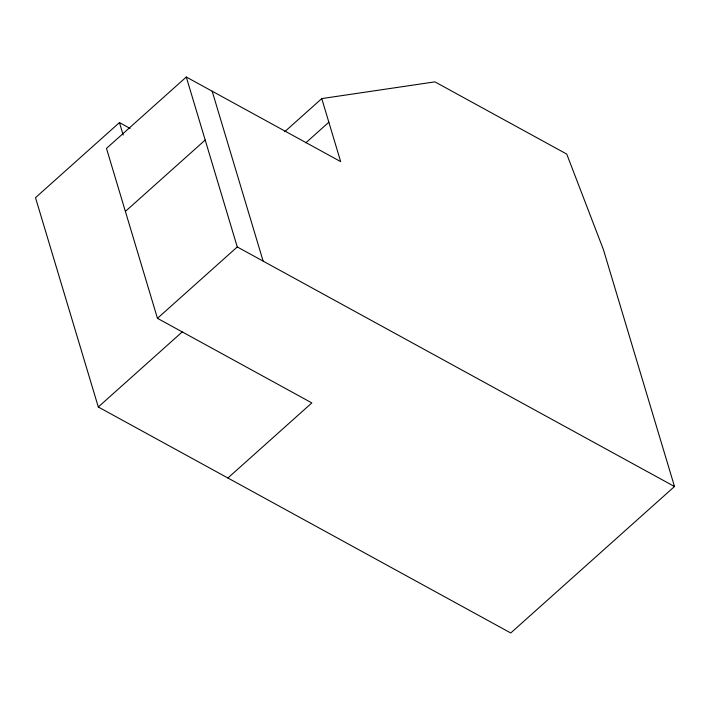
<?xml version="1.0" encoding="UTF-8"?>
<svg xmlns="http://www.w3.org/2000/svg" width="710" height="710" viewBox="0 0 710 710"><rect width="100%" height="100%" fill="white"/><g stroke="black" fill="none" stroke-linecap="round" stroke-linejoin="round"><path stroke-width="1.06" d="M130.081 128.421L119.449 122.59L35.5 197.673L98.299 406.99L510.747 632.983L674.5 486.519L603.429 249.636L566.74 154.088L434.919 81.863L321.763 98.592L284.737 131.714M321.763 98.592L340.667 161.614L186.286 77.017L106.482 148.399L157.46 318.328L311.85 402.916L227.901 477.999M125.386 211.42L205.19 140.039M305.815 142.825L328.854 122.226M157.46 318.328L237.264 246.947L186.286 77.017M98.299 406.99L182.239 331.907M237.264 246.947L674.5 486.519M212.166 91.2L263.144 261.129M119.449 122.59L123.176 135.024"/></g></svg>
